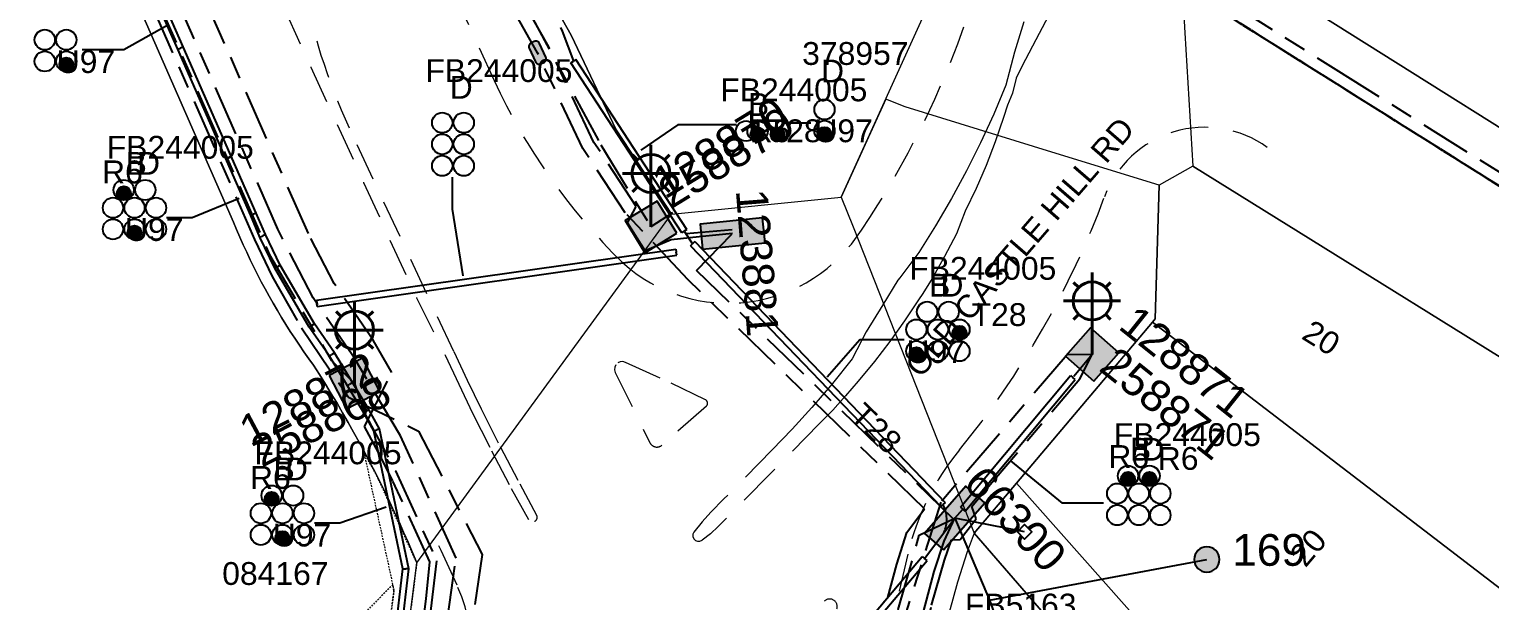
# Model space of a CAD drawing. Header units: metres. Extents: x 314728 to 315901, y 6265229 to 6266735.
# Drawn here: x 315463.4 to 315578.6, y 6265994.5 to 6266039.6 of the extents above; entities that cross this region are included whole.
import ezdxf
from ezdxf.enums import TextEntityAlignment as Align

# ---------------------------------------------------------------- set-up
doc = ezdxf.new("R2010")
doc.units = ezdxf.units.M
for name, pattern in [('Cable Exist OH', [1, 1, 0]), ('Cable Exist UG', [8.2, 4, -1.2, 1.8, -1.2]), ('Dash', [5, 3, -2]), ('HIDDEN', [0.375, 0.25, -0.125]), ('HIDDEN2', [0.1875, 0.125, -0.0625])]:
    doc.linetypes.add(name, pattern=pattern)
doc.layers.get('0').update_dxf_attribs({"color": 6})
for name, color, linetype, lineweight in [('Cadastre Developer_SP_EXT', 250, 'Continuous', 5), ('Cadastre Land Parcels_SP_EXT', 250, 'Continuous', 5), ('Cadastre Other Property_SP_EXT', 250, 'HIDDEN', 5), ('Cadastre Roads_SP_EXT', 250, 'Continuous', 5)]:
    doc.layers.add(name, color=color, linetype=linetype, lineweight=lineweight)
for name, color, linetype in [('Duct_SP_EXT', 7, 'Continuous'), ('Equip_HV_EXT', 7, 'Continuous'), ('Equip_SP_SL_EXT', 7, 'Continuous'), ('Mains_HV_EXT', 7, 'Continuous'), ('Mains_LV_EXT', 7, 'Continuous'), ('Mains_SL_EXT', 7, 'Continuous'), ('Services_SP_EXT', 7, 'Continuous'), ('SupportsOH_SP_TR_HV_LV_SL_EXT', 7, 'Continuous'), ('SupportsUG_SP_LV_EXT', 7, 'Continuous'), ('SupportsUG_SP_LV_SL_EXT', 7, 'Continuous'), ('Trench_SP_EXT', 7, 'Continuous')]:
    doc.layers.add(name, color=color, linetype=linetype)
doc.styles.add('COLUMN_LABEL', font='arial.ttf')
doc.styles.add('iecARIAL', font='arial.ttf', dxfattribs={"height": 2})
doc.styles.add('POLE_LABEL', font='arial.ttf')
doc.styles.get("Standard").update_dxf_attribs({"font": 'arial.ttf'})

# ---------------------------------------------------------------- blocks, each defined once
blk = doc.blocks.new('COLUMN_EXT')
blk.add_hatch(color=256).paths.add_polyline_path([(-1.49, 1.48), (-1.49, -1.49), (1.48, -1.49), (1.48, 1.48)])
blk.add_lwpolyline([(-1.49, -1.49), (1.48, -1.49), (1.48, 1.48), (-1.49, 1.48)], close=True)
for tag, height, style, flags, p in [('ASSET_NUM', 2.5, 'COLUMN_LABEL', 8, (2, 2)), ('STRUCTURE_PLANT_NUMBER', 0.2, 'POLE_LABEL', 9, (1.81, 0.03)), ('STREET_CODE', 0.2, 'COLUMN_LABEL', 9, (1.81, -0.2))]:
    blk.add_attdef(tag, text='', height=height, dxfattribs=dict(style=style, flags=flags)).set_placement(p, align=Align.MIDDLE_LEFT)
at = {"flags": 9}
for tag, p in [('COLUMN_TYPE', (1.81, -0.4)), ('OWNED_BY', (1.81, -0.6)), ('STATE', (1.81, -0.8)), ('USAGE', (1.81, -1)), ('LEGEND', (1.81, -1.2)), ('STREETNAME', (1.81, -1.6)), ('SUBURB', (1.81, -1.8)), ('LOCATION', (1.81, -1.4)), ('NOTES', (1.81, -2))]:
    blk.add_attdef(tag, text='', height=0.2, dxfattribs=at).set_placement(p, align=Align.MIDDLE_LEFT)
at = {"flags": 1}
blk.add_attdef('Z', (1.81, -2.35), '', height=0.2, dxfattribs=at)
blk = doc.blocks.new('PILLAR_EXT')
blk.add_hatch(color=256).paths.add_polyline_path([(-2.475, 0.99), (-2.475, -0.99), (2.475, -0.99), (2.475, 0.99)])
blk.add_lwpolyline([(-2.475, -0.99), (2.475, -0.99), (2.475, 0.99), (-2.475, 0.99)], close=True)
at = {"style": 'iecARIAL', "flags": 8}
blk.add_attdef('ASSET_NUM', (1.5, 3.5), '', height=2.5, dxfattribs=at)
for tag, p, flags in [('OWNED_BY', (0, -0.2), 9), ('STATE', (0, -0.4), 9), ('SUPPORT_TYPE', (0, -0.6), 9), ('USAGE', (0, -0.8), 9), ('LEGEND', (0, -1), 9), ('LOCATION', (0, -1.2), 9), ('STREETNAME', (0, -1.8), 9), ('SUBURB', (0, -2), 1), ('NOTES', (0, -1.4), 9), ('PARENT', (0, -1.6), 9)]:
    blk.add_attdef(tag, p, '', height=0.2, dxfattribs=dict(flags=flags))
blk = doc.blocks.new('DUCT_EXT')
blk.add_circle((0, 0.8), 0.8)
at = {"flags": 1}
blk.add_attdef('Z', (0, 0), '', height=0.2, dxfattribs=at)
at = {"flags": 9}
for tag, p in [('DUCT_CODE', (0, 0)), ('XSECT_TYPE', (0, -0.2)), ('STATE', (0, -0.6)), ('FB_REFERENCE', (0, -0.4)), ('NOTES', (0, -0.8))]:
    blk.add_attdef(tag, text='', height=0.2, dxfattribs=at).set_placement(p, align=Align.MIDDLE_LEFT)
blk = doc.blocks.new('SL_LANTERN_EXT')
at = {"lineweight": 40}
for p, q in [((0, 1.97), (0, 6.47)), ((-1.46, 5.68), (-1.06, 5.28)), ((1.46, 5.68), (1.06, 5.28)), ((-2.25, 4.22), (2.25, 4.22)), ((-1.46, 2.76), (-1.06, 3.16)), ((0, 0), (0, 2.72)), ((1.46, 2.76), (1.06, 3.16))]:
    blk.add_line(p, q, dxfattribs=at)
blk.add_circle((0, 4.22), 1.5, dxfattribs=at)
at = {"style": 'iecARIAL', "flags": 8}
blk.add_attdef('ASSET_NUM', (1.5, 1.5), '', height=2.5, dxfattribs=at)
for tag, p, height, flags in [('CONSTRUCTED_VOLTAGE', (0.98, -0.65), 0.2, 9), ('CONTROL_TYPE', (0.98, -0.85), 0.2, 9), ('LANTERN_PURPOSE', (0.98, -1.05), 0.2, 9), ('LANTERN_TYPE', (0.98, -1.25), 0.2, 9), ('LNUMBER', (2.18, -3.25), 2.5, 8), ('OPERATING_VOLTAGE', (0.98, -1.65), 0.2, 9), ('ORIENTATION', (0.98, -1.85), 0.2, 9), ('OWNED_BY', (0.98, -2.05), 0.2, 9), ('STATE', (0.98, -2.25), 0.2, 9), ('NO_PHASES', (0.98, -1.45), 0.2, 9), ('USAGE', (0.98, -2.45), 0.2, 9), ('CEXIST', (0.98, -2.65), 0.2, 9), ('CNEW', (0.98, -2.85), 0.2, 9), ('CNUMBER', (0.98, -3.05), 0.2, 9), ('CREMOVE', (0.98, -3.25), 0.2, 9), ('CREPLACE', (0.98, -3.45), 0.2, 9), ('LKINGHEIGHT', (0.98, -3.65), 0.2, 9), ('LBRACKET', (0.98, -3.85), 0.2, 9), ('LBRACKETVOCAB', (0.98, -4.05), 0.2, 9), ('LCATEGORY', (0.98, -4.25), 0.2, 9), ('LCHARGE1', (0.98, -4.45), 0.2, 9), ('LCHARGE1PERCENT', (0.98, -4.65), 0.2, 9), ('LCHARGE2', (0.98, -4.85), 0.2, 9), ('LCHARGE2PERCENT', (0.98, -5.05), 0.2, 9), ('LCHARGE3', (0.98, -5.25), 0.2, 9), ('LCHARGE3PERCENT', (0.98, -5.45), 0.2, 9), ('LEXIST', (0.98, -5.65), 0.2, 9), ('LLAMP', (0.98, -5.85), 0.2, 9), ('LLAMPVOCAB', (0.98, -6.05), 0.2, 9), ('LMAST', (0.98, -6.25), 0.2, 9), ('LMASTVOCAB', (0.98, -6.45), 0.2, 9), ('LNEW', (0.98, -6.65), 0.2, 9), ('LANTNUMBER', (0.98, -6.85), 0.2, 9), ('LOUTREACH', (0.98, -7.25), 0.2, 9), ('LOUTREACHVOCAB', (0.98, -7.45), 0.2, 9), ('LRATECODE', (0.98, -7.65), 0.2, 9), ('LREMOVE', (0.98, -7.85), 0.2, 9), ('LREPLACE', (0.98, -8.05), 0.2, 9), ('LTYPE', (0.98, -8.25), 0.2, 9), ('STREETNAME', (0.98, -9.25), 0.2, 9), ('LTYPEVOCAB', (0.98, -8.45), 0.2, 9), ('LEGEND', (0.98, -8.65), 0.2, 9), ('LOCATION', (0.98, -8.85), 0.2, 9), ('NOTES', (0.98, -9.05), 0.2, 9), ('SUBURB', (0.98, -9.45), 0.2, 1)]:
    blk.add_attdef(tag, p, '', height=height, dxfattribs=dict(flags=flags))
blk = doc.blocks.new('CCP_EXT')
at = {"flags": 9}
for tag, p in [('STATE', (0, -1.8)), ('LEGEND', (0, -1.4)), ('LIFE_SUPPORT', (0, -1.6)), ('NOTES', (0, -2))]:
    blk.add_attdef(tag, text='', height=0.2, dxfattribs=at).set_placement(p, align=Align.MIDDLE_LEFT)
blk.add_wipeout([(0, 0.57), (0.57, 0), (0, -0.57), (-0.57, 0)])
blk.add_lwpolyline([(-0.57, 0), (0, 0.57), (0.57, 0), (0, -0.57), (-0.57, 0)])
at = {"flags": 1}
blk.add_attdef('Z', (0, 0), '', height=0.2, dxfattribs=at)
at = {"flags": 9}
for tag, p in [('CCP_TYPE', (0, 0)), ('CONSTRUCTED_VOLTAGE', (0, -0.2)), ('OPERATING_VOLTAGE', (0, -0.6)), ('ORIENTATION', (0, -0.8)), ('OWNED_BY', (0, -1)), ('NO_PHASES', (0, -0.4)), ('USAGE', (0, -1.2))]:
    blk.add_attdef(tag, text='', height=0.2, dxfattribs=at).set_placement(p, align=Align.MIDDLE_LEFT)
blk = doc.blocks.new('POLE_EXT')
blk.add_hatch(color=256).paths.add_polyline_path([(-1, 0, 1), (1, 0, 1)])
blk.add_lwpolyline([(-1, 0, 1), (1, 0, 1)], format="xyb", close=True)
for tag, height, flags, p in [('pNumber', 2.5, 8, (-17.84, 2.07)), ('OWNED_BY', 0.2, 9, (1.35, -0.4)), ('SPECIAL_USE', 0.2, 9, (1.35, -0.8)), ('STATE', 0.2, 9, (1.35, -1)), ('PARENT', 0.2, 9, (1.35, -0.6)), ('USAGE', 0.2, 9, (1.35, -1.2)), ('cLV', 0.2, 9, (1.35, -1.4)), ('hDepth', 0.2, 9, (1.35, -1.6)), ('hDia', 0.2, 9, (1.35, -1.8)), ('cHV', 0.2, 9, (1.35, -2)), ('LBRACKET', 0.2, 9, (1.35, -2.2)), ('LExisting', 0.2, 9, (1.35, -2.4)), ('cLinedev', 0.2, 9, (1.35, -3.4)), ('LANTNUMBER', 0.2, 9, (1.35, -2.6)), ('LOther', 0.2, 9, (1.35, -2.8)), ('LRemove', 0.2, 9, (1.35, -3)), ('LEGEND', 0.2, 9, (1.35, -3.2)), ('pExisting', 0.2, 9, (1.35, -3.8)), ('pFooting', 0.2, 9, (1.35, -4.4)), ('pNew', 0.2, 9, (1.35, -4.6)), ('LOCATION', 0.2, 9, (1.35, -3.6)), ('PFNUMBER', 0.2, 9, (1.35, -4)), ('NEWPFNUMBER', 0.2, 9, (1.35, -4.2)), ('pRelocate', 0.2, 9, (1.35, -5)), ('pRemove', 0.2, 9, (1.35, -5.2)), ('pReplace', 0.2, 9, (1.35, -5.4)), ('pStay', 0.2, 9, (1.35, -5.6)), ('pType', 0.2, 9, (1.35, -5.8)), ('cspan', 0.2, 9, (1.35, -6)), ('STREETNAME', 0.2, 9, (1.35, -6.2)), ('SUBURB', 0.2, 9, (1.35, -6.4)), ('OPERATED_BY', 0.2, 9, (1.36, -7.01)), ('NOTES', 0.2, 9, (1.35, -6.6)), ('MAINTAINED_BY', 0.2, 9, (1.36, -6.81))]:
    blk.add_attdef(tag, text='', height=height, dxfattribs=dict(flags=flags)).set_placement(p, align=Align.MIDDLE_LEFT)
at = {"style": 'POLE_LABEL'}
for tag, height, flags, p in [('ASSET_NUM', 2.5, 8, (2, 2)), ('STRUCTURE_PLANT_NUMBER', 0.2, 9, (1.35, 0.03)), ('STREET_CODE', 0.2, 9, (1.35, -0.2))]:
    blk.add_attdef(tag, text='', height=height, dxfattribs=dict(at, flags=flags)).set_placement(p, align=Align.MIDDLE_LEFT)
at = {"flags": 1}
blk.add_attdef('Z', (1.35, -7.33), '', height=0.2, dxfattribs=at)
blk = doc.blocks.new('HV_STJ_EXT')
h = blk.add_hatch(color=256)
edge = h.paths.add_edge_path()
edge.add_ellipse((-0.59, 0.13), major_axis=(0.226, 0.226), ratio=1, start_angle=45, end_angle=135)
edge.add_line((-0.91, 0.13), (-0.91, -0.13))
edge.add_ellipse((-0.59, -0.13), major_axis=(0.226, 0.226), ratio=1, start_angle=135, end_angle=225)
edge.add_line((-0.59, -0.45), (0.59, -0.45))
edge.add_ellipse((0.59, -0.13), major_axis=(-0.226, 0.226), ratio=1, start_angle=135, end_angle=225)
edge.add_line((0.91, -0.13), (0.91, 0.13))
edge.add_ellipse((0.59, 0.13), major_axis=(-0.226, 0.226), ratio=1, start_angle=225, end_angle=315)
edge.add_line((0.59, 0.45), (-0.59, 0.45))
blk.add_lwpolyline([(-0.91, 0.13), (-0.91, -0.13, 0.414214), (-0.59, -0.45), (0.59, -0.45, 0.414214), (0.91, -0.13), (0.91, 0.13, 0.414214), (0.59, 0.45), (-0.59, 0.45, 0.414214)], format="xyb", close=True)
for tag, flags, p in [('ORIENTATION', 9, (1.5, 0)), ('Z', 1, (1.5, -0.8)), ('USAGE', 9, (1.5, -0.2)), ('LEGEND', 9, (1.5, -0.4)), ('NOTES', 9, (1.5, -0.6))]:
    blk.add_attdef(tag, text='', height=0.2, dxfattribs=dict(flags=flags)).set_placement(p, align=Align.MIDDLE_LEFT)
blk = doc.blocks.new('CABLE_LARGE_EXT')
h = blk.add_hatch(color=256)
edge = h.paths.add_edge_path()
edge.add_arc((0, 0.55), 0.55, 0, 360)
blk.add_circle((0, 0.55), 0.55)
at = {"flags": 1}
blk.add_attdef('Z', (0, 0), '', height=0.2, dxfattribs=at)
at = {"flags": 9}
for tag, p in [('COND_CODE', (0, 0)), ('STATE', (0, -0.4)), ('XSECT_SIZE', (0, -0.6)), ('FB_REFERENCE', (0, -0.2)), ('NOTES', (0, -0.8))]:
    blk.add_attdef(tag, text='', height=0.2, dxfattribs=at).set_placement(p, align=Align.MIDDLE_LEFT)

msp = doc.modelspace()

# ---------------------------------------------------------------- linework, layer by layer
at = {"layer": 'Cadastre Developer_SP_EXT', "linetype": 'Dash'}
for points in [[(315463.95, 6266084.04), (315464.76, 6266082.27), (315468.93, 6266073.14), (315473.11, 6266064.03), (315477.27, 6266054.91), (315481.43, 6266045.78), (315485.59, 6266036.66), (315489.76, 6266027.56), (315493.92, 6266018.46), (315496.19, 6266013.92)], [(315496.77, 6266042.73), (315500.06, 6266035.59)], [(315496.87, 6266014.23), (315488.61, 6266031.87)], [(315496.87, 6266014.23), (315497.94, 6266011.96), (315499.03, 6266009.7), (315500.53, 6266006.72), (315502.07, 6266003.77), (315503.41, 6266001.31)], [(315496.19, 6266013.92), (315496.19, 6266013.92), (315497.26, 6266011.63), (315498.36, 6266009.36), (315499.86, 6266006.38), (315501.41, 6266003.42), (315502.76, 6266000.95)], [(315509.66, 6266013.16), (315509.57, 6266012.97)], [(315510, 6266013.4), (315509.81, 6266013.31)], [(315510.21, 6266013.42), (315510, 6266013.4)], [(315510.41, 6266013.36), (315510.21, 6266013.42)], [(315513.15, 6266012.12), (315510.41, 6266013.36)], [(315509.57, 6266012.97), (315509.55, 6266012.76)], [(315509.55, 6266012.76), (315509.61, 6266012.56)], [(315509.61, 6266012.56), (315512.35, 6266007.02)], [(315516.72, 6266010.41), (315513.15, 6266012.12)], [(315516.8, 6266009.91), (315513.28, 6266006.82)], [(315503.27, 6266000.83), (315503.23, 6266000.81)], [(315495.67, 6265998.92), (315495.85, 6265998.53), (315497.2, 6265995.61)], [(315532.69, 6265998.23), (315531.05, 6265991.12)]]:
    msp.add_lwpolyline(points, dxfattribs=at)
for points in [[(315529.04, 6266023.8, 0.13534), (315541.02, 6266059.28)], [(315484.9, 6266043.58, 0.061628), (315488.61, 6266031.87)], [(315500.06, 6266035.59, 0.091416), (315510.18, 6266021.23)], [(315561.06, 6266030.32, 0.493521), (315548.22, 6266026.43)], [(315536.77, 6266006.45, 0.08268), (315548.22, 6266026.43)], [(315510.18, 6266021.23, 0.464565), (315529.04, 6266023.8)], [(315516.8, 6266009.91, 0.549752), (315516.72, 6266010.41)], [(315512.35, 6266007.02, 0.489781), (315513.28, 6266006.82)], [(315536.77, 6266006.45, 0.113532), (315532.69, 6265998.23)], [(315503.41, 6266001.31, -0.414247), (315503.27, 6266000.83)], [(315495.02, 6265983.76, 0.317185), (315497.2, 6265995.61)], [(315527.1, 6265993.91, 0.788198), (315526.1, 6265994.51)]]:
    msp.add_lwpolyline(points, format="xyb", dxfattribs=at)
at = {"layer": 'Cadastre Land Parcels_SP_EXT', "linetype": 'Continuous'}
for points in [[(315535.74, 6266076.83), (315498.16, 6266101.18), (315472.6, 6266117.79), (315469.38, 6266112.87), (315489.12, 6266069.61), (315493.55, 6266061.43), (315506.14, 6266039.17), (315509.68, 6266031.7), (315514.06, 6266025.05), (315527.45, 6266026.4), (315534.52, 6266041.99), (315535.87, 6266051.48), (315535.83, 6266061.88), (315535.79, 6266069.56), (315535.74, 6266076.83)], [(315599.5, 6266019.27), (315599.71, 6266039.26), (315553.87, 6266068.12), (315554.07, 6266047.79), (315599.5, 6266019.27)], [(315589.71, 6266007.39), (315555.18, 6266028.85), (315552.53, 6266027.34), (315552.22, 6266016.79), (315552, 6266016.53), (315580.36, 6265994.8), (315589.71, 6266007.39)], [(315581.6, 6265993.33), (315580.36, 6265994.8), (315552, 6266016.53), (315541.28, 6266003.84), (315565.11, 6265976.97), (315581.6, 6265993.33)], [(315581.6, 6265993.33), (315565.11, 6265976.97), (315541.28, 6266003.84), (315537.94, 6265999.88), (315567.65, 6265965.58), (315556.6, 6265952.8), (315558.36, 6265949.59), (315559.35, 6265947.97), (315560.45, 6265946.37), (315561.9, 6265944.27), (315563, 6265942.7), (315564.18, 6265941.18), (315582.69, 6265955.84), (315583.98, 6265954.71), (315601.62, 6265977.65), (315581.6, 6265993.33)]]:
    msp.add_lwpolyline(points, close=True, dxfattribs=at)
for points in [[(315492.85, 6265988.87), (315493.95, 6265997.55), (315493.61, 6265998.36), (315493.26, 6265999.17), (315492.91, 6265999.97), (315492.55, 6266000.78), (315492.18, 6266001.57), (315491.8, 6266002.37), (315491.42, 6266003.16), (315491.03, 6266003.95), (315490.63, 6266004.74), (315490.23, 6266005.52), (315489.82, 6266006.3), (315489.4, 6266007.07), (315488.97, 6266007.84), (315488.54, 6266008.61), (315488.1, 6266009.37), (315487.66, 6266010.13), (315487.21, 6266010.89), (315486.75, 6266011.64), (315486.28, 6266012.39), (315485.81, 6266013.13), (315485.43, 6266013.65), (315485.05, 6266014.18), (315484.69, 6266014.72), (315484.33, 6266015.26), (315483.97, 6266015.8), (315483.62, 6266016.35), (315483.28, 6266016.9), (315482.95, 6266017.46), (315482.62, 6266018.02), (315482.3, 6266018.58), (315481.99, 6266019.15), (315481.68, 6266019.72), (315481.38, 6266020.3), (315481.09, 6266020.88), (315480.81, 6266021.46), (315480.53, 6266022.05), (315480.26, 6266022.64), (315479.99, 6266023.23), (315479.74, 6266023.83), (315479.49, 6266024.43), (315463.97, 6266059.82)], [(315567.65, 6265965.58), (315537.94, 6265999.88), (315537.38, 6265998.4), (315536.61, 6265996.03), (315535.97, 6265993.63)]]:
    msp.add_lwpolyline(points, dxfattribs=at)
at = {"layer": 'Cadastre Other Property_SP_EXT', "linetype": 'HIDDEN2'}
for points in [[(315489.77, 6266006.3), (315492.15, 6265995.36), (315491.54, 6265990.52), (315489.35, 6265985.72), (315492.87, 6265988.82), (315493.97, 6265997.49), (315490.93, 6266004.13), (315489.77, 6266006.3)], [(315486.63, 6265983.25), (315489.35, 6265985.72), (315491.54, 6265990.52), (315492.15, 6265995.36), (315492.06, 6265995.81), (315483.06, 6265986.83), (315486.63, 6265983.25)]]:
    msp.add_lwpolyline(points, close=True, dxfattribs=at)
at = {"layer": 'Cadastre Roads_SP_EXT', "linetype": 'Continuous'}
for points in [[(315463.97, 6266059.82), (315479.49, 6266024.43), (315479.74, 6266023.83), (315479.99, 6266023.23), (315480.26, 6266022.64), (315480.53, 6266022.05), (315480.81, 6266021.46), (315481.09, 6266020.88), (315481.38, 6266020.3), (315481.68, 6266019.72), (315481.99, 6266019.15), (315482.3, 6266018.58), (315482.62, 6266018.02), (315482.95, 6266017.46), (315483.28, 6266016.9), (315483.62, 6266016.35), (315483.97, 6266015.8), (315484.33, 6266015.26), (315484.69, 6266014.72), (315485.05, 6266014.18), (315485.43, 6266013.65), (315485.81, 6266013.13), (315486.28, 6266012.39), (315486.75, 6266011.64), (315487.21, 6266010.89), (315487.66, 6266010.13), (315488.1, 6266009.37), (315488.54, 6266008.61), (315488.97, 6266007.84), (315489.4, 6266007.07), (315489.82, 6266006.3), (315490.23, 6266005.52), (315490.63, 6266004.74), (315491.03, 6266003.95), (315491.42, 6266003.16), (315491.8, 6266002.37), (315492.18, 6266001.57), (315492.55, 6266000.78), (315492.91, 6265999.97), (315493.26, 6265999.17), (315493.61, 6265998.36), (315493.95, 6265997.55), (315514.06, 6266025.05), (315509.68, 6266031.7), (315506.14, 6266039.17), (315493.55, 6266061.43)], [(315599.5, 6266019.27), (315554.07, 6266047.79), (315554.56, 6266039.35), (315555.18, 6266028.85), (315589.71, 6266007.39)]]:
    msp.add_lwpolyline(points, dxfattribs=at)
at = {"layer": 'Duct_SP_EXT'}
for p, q in [((315475.53, 6266038.25), (315473.89, 6266042)), ((315475.1, 6266038.06), (315473.45, 6266041.81)), ((315475.1, 6266038.06), (315475.32, 6266038.15)), ((315475.1, 6266038.06), (315475.32, 6266038.15)), ((315480.85, 6266024.95), (315475.1, 6266038.06)), ((315475.53, 6266038.25), (315475.32, 6266038.15)), ((315475.53, 6266038.25), (315475.32, 6266038.15)), ((315481.29, 6266025.14), (315475.53, 6266038.25)), ((315506.11, 6266037), (315506.31, 6266037.13)), ((315514.86, 6266023.59), (315506.11, 6266037)), ((315506.51, 6266037.26), (315506.31, 6266037.13)), ((315515.26, 6266023.85), (315506.51, 6266037.26)), ((315480.85, 6266024.95), (315481.07, 6266025.05)), ((315481.58, 6266023.24), (315480.85, 6266024.95)), ((315481.29, 6266025.14), (315481.07, 6266025.05)), ((315482.02, 6266023.44), (315481.29, 6266025.14)), ((315514.86, 6266023.59), (315515.06, 6266023.72)), ((315515.26, 6266023.85), (315515.06, 6266023.72)), ((315481.58, 6266023.24), (315481.8, 6266023.34)), ((315482.76, 6266020.8), (315481.58, 6266023.24)), ((315482.02, 6266023.44), (315481.8, 6266023.34)), ((315483.18, 6266021.03), (315482.02, 6266023.44)), ((315515.54, 6266022.55), (315515.71, 6266022.72)), ((315515.54, 6266022.55), (315535.29, 6266001.98)), ((315515.88, 6266022.89), (315515.71, 6266022.72)), ((315515.88, 6266022.89), (315535.63, 6266002.31)), ((315486.03, 6266018.26), (315514.39, 6266022.29)), ((315486.1, 6266017.78), (315514.46, 6266021.81)), ((315514.39, 6266022.29), (315514.42, 6266022.05)), ((315514.46, 6266021.81), (315514.42, 6266022.05)), ((315482.76, 6266020.8), (315482.97, 6266020.91)), ((315485.47, 6266016.14), (315482.76, 6266020.8)), ((315483.18, 6266021.03), (315482.97, 6266020.91)), ((315485.88, 6266016.4), (315483.18, 6266021.03)), ((315486.03, 6266018.26), (315486.06, 6266018.02)), ((315486.1, 6266017.78), (315486.06, 6266018.02)), ((315485.47, 6266016.14), (315485.68, 6266016.27)), ((315487.06, 6266013.85), (315485.47, 6266016.14)), ((315485.88, 6266016.4), (315485.68, 6266016.27)), ((315487.46, 6266014.11), (315485.88, 6266016.4)), ((315487.06, 6266013.85), (315487.26, 6266013.98)), ((315488.48, 6266011.51), (315487.06, 6266013.85)), ((315487.46, 6266014.11), (315487.26, 6266013.98)), ((315488.89, 6266011.76), (315487.46, 6266014.11)), ((315536.85, 6266001.93), (315545.53, 6266012.32)), ((315537.22, 6266001.62), (315545.89, 6266012.02)), ((315545.53, 6266012.32), (315545.71, 6266012.17)), ((315545.89, 6266012.02), (315545.71, 6266012.17)), ((315488.48, 6266011.51), (315488.68, 6266011.64)), ((315488.48, 6266011.51), (315488.68, 6266011.64)), ((315489.77, 6266009.39), (315488.48, 6266011.51)), ((315488.89, 6266011.76), (315488.68, 6266011.64)), ((315488.89, 6266011.76), (315488.68, 6266011.64)), ((315490.18, 6266009.63), (315488.89, 6266011.76)), ((315490.18, 6266009.63), (315489.97, 6266009.51)), ((315491.02, 6266008.12), (315490.18, 6266009.63)), ((315489.77, 6266009.39), (315489.97, 6266009.51)), ((315490.56, 6266007.95), (315489.77, 6266009.39)), ((315490.56, 6266007.95), (315490.79, 6266008.04)), ((315492.84, 6265997.06), (315490.56, 6266007.95)), ((315491.02, 6266008.12), (315490.79, 6266008.04)), ((315493.33, 6265997.08), (315491.02, 6266008.12)), ((315535.29, 6266001.98), (315535.46, 6266002.15)), ((315535.63, 6266002.31), (315535.46, 6266002.15)), ((315536.85, 6266001.93), (315537.04, 6266001.78)), ((315537.22, 6266001.62), (315537.04, 6266001.78)), ((315491.49, 6265985.53), (315492.84, 6265997.06)), ((315491.95, 6265985.29), (315493.33, 6265997.08)), ((315492.84, 6265997.06), (315493.09, 6265997.07)), ((315493.33, 6265997.08), (315493.09, 6265997.07)), ((315527.77, 6265990.85), (315533.84, 6265998.03)), ((315528.14, 6265990.54), (315534.21, 6265997.72)), ((315533.84, 6265998.03), (315534.02, 6265997.88)), ((315534.21, 6265997.72), (315534.02, 6265997.88))]:
    msp.add_line(p, q, dxfattribs=at)
for points in [[(315467.55, 6266038.05), (315468.83, 6266038.05), (315470.84, 6266038.05), (315474.3, 6266039.99)], [(315519.17, 6266032.1), (315514.54, 6266032.1), (315511.63, 6266030.1)], [(315525.05, 6266032.24), (315522.74, 6266032.23)], [(315496.74, 6266027.96), (315496.74, 6266025.44), (315497.58, 6266020.19)], [(315474.21, 6266024.8), (315476.22, 6266024.8), (315479.93, 6266026.32)], [(315532.41, 6266015.15), (315528.91, 6266015.15), (315526.32, 6266012.18)], [(315532.41, 6266015.15), (315528.91, 6266015.15), (315526.32, 6266012.18)], [(315548.13, 6266002.24), (315544.91, 6266002.24), (315540.82, 6266005.6)], [(315485.87, 6266000.69), (315487.88, 6266000.69), (315491.54, 6266001.97)]]:
    msp.add_lwpolyline(points, dxfattribs=at)
at = {"layer": 'Mains_HV_EXT', "linetype": 'Cable Exist OH'}
msp.add_lwpolyline([(315658.37, 6265986.6), (315627.03, 6266005.43), (315591.43, 6266019.7), (315550.75, 6266045.24), (315549.78, 6266075.83)], dxfattribs=at)
at = {"layer": 'Mains_HV_EXT', "linetype": 'Cable Exist UG'}
for points in [[(315444.62, 6265934.02), (315448.93, 6265938.19), (315451.56, 6265941.04), (315454.01, 6265944.13), (315455.98, 6265947.06), (315457.92, 6265949.87), (315461.95, 6265954.45), (315465.55, 6265957.95), (315471.04, 6265963.28), (315474.98, 6265967.06), (315482.07, 6265974.18), (315488.34, 6265980.22), (315493.49, 6265985.35), (315493.82, 6265988.32), (315494.69, 6265994.7), (315494.99, 6265997.63), (315492.05, 6266004.02), (315490.93, 6266006.25), (315489.82, 6266008.31), (315491.98, 6266012.56), (315490.51, 6266015.11), (315487.43, 6266019.58), (315485.4, 6266023.52), (315468.31, 6266062.29)], [(315496.41, 6265993.32), (315497.05, 6265997.92), (315492.67, 6266007.56), (315489.08, 6266013.6), (315485.77, 6266018.45), (315482.98, 6266023.88), (315467.08, 6266060.12)], [(315503.48, 6266037.79), (315490.93, 6266059.98)], [(315551.1, 6266046.11), (315566.47, 6266036.47), (315566.47, 6266036.47), (315597.93, 6266016.71)]]:
    msp.add_lwpolyline(points, dxfattribs=at)
at = {"layer": 'Mains_LV_EXT', "linetype": 'Cable Exist UG'}
for points in [[(315518.85, 6266023.52), (315516.23, 6266023.26), (315516.23, 6266023.26), (315514.03, 6266023.04), (315511.97, 6266022.15), (315510.57, 6266024.38), (315511.27, 6266025.65), (315507.93, 6266030.72), (315504.37, 6266038.25), (315491.4, 6266061.18), (315489.98, 6266061.6), (315488.98, 6266063.55), (315489.49, 6266064.73), (315487.33, 6266068.72), (315473.99, 6266097.94)], [(315536.28, 6266001.02), (315516.02, 6266020.61), (315518.85, 6266023.52)], [(315516.15, 6265971.23), (315530.14, 6265984.37), (315530.53, 6265987.95), (315531.93, 6265993.86), (315533.6, 6265999.72), (315536.4, 6266001.08)], [(315533.93, 6265993.68), (315534.78, 6265996.85), (315535.56, 6265999.24), (315536.4, 6266001.08)]]:
    msp.add_lwpolyline(points, dxfattribs=at)
at = {"layer": 'Mains_LV_EXT', "linetype": 'Cable Exist OH'}
msp.add_lwpolyline([(315550.75, 6266045.24), (315591.43, 6266019.7)], dxfattribs=at)
at = {"layer": 'Mains_SL_EXT', "linetype": 'Cable Exist UG'}
for points in [[(315490.8, 6266063.23), (315508.48, 6266030.52), (315512.43, 6266024.05)], [(315466.04, 6266060.03), (315466.74, 6266057.28), (315482.34, 6266021.84), (315487.22, 6266013.5), (315489.04, 6266011.69)], [(315489.04, 6266011.69), (315489.8, 6266009.41), (315492.27, 6266004.8), (315495.51, 6265997.71), (315494.37, 6265988.22), (315487.68, 6265981.51), (315467.42, 6265961.92), (315461.92, 6265956.45), (315459.93, 6265954.45), (315458.05, 6265952.22), (315454.79, 6265947.97), (315453.04, 6265945.09), (315451.27, 6265942.91), (315448.71, 6265940.21), (315443.75, 6265935.27), (315419.18, 6265912.29), (315426.7, 6265903.65), (315435.14, 6265911.51), (315434.81, 6265913.9), (315445.28, 6265923.58), (315459.63, 6265918.46)]]:
    msp.add_lwpolyline(points, dxfattribs=at)
at = {"layer": 'Mains_SL_EXT', "linetype": 'Cable Exist OH'}
msp.add_lwpolyline([(315550.75, 6266045.24), (315591.43, 6266019.7), (315627.09, 6266005.39)], dxfattribs=at)
at = {"layer": 'Services_SP_EXT'}
for points in [[(315536.4, 6266001.08), (315539.13, 6265994.59)], [(315539.13, 6265994.59), (315556.29, 6265997.81)], [(315539.13, 6265994.59), (315542.29, 6265985.84)]]:
    msp.add_lwpolyline(points, dxfattribs=at)
at = {"layer": 'Trench_SP_EXT', "linetype": 'Cable Exist UG'}
for points in [[(315501.94, 6266046.08), (315503.09, 6266044.5), (315505.43, 6266039.48), (315506.31, 6266037.13)], [(315514.13, 6266025.15), (315512.43, 6266024.05)], [(315515.06, 6266023.72), (315515.71, 6266022.72)], [(315518.83, 6266023.82), (315515.21, 6266023.49)], [(315545.79, 6266012.27), (315547.24, 6266014)], [(315536.4, 6266001.08), (315537.04, 6266001.78)], [(315534.02, 6265997.88), (315536.4, 6266001.08), (315536.44, 6266001.12)]]:
    msp.add_lwpolyline(points, dxfattribs=at)
msp.add_lwpolyline([(315535.46, 6266002.15, -0.239472), (315535.55, 6265999.93)], format="xyb", dxfattribs=at)

# ---------------------------------------------------------------- block references
at = {"layer": 'Duct_SP_EXT'}
for name, p in [('DUCT_EXT', (315464.6, 6266038.01)), ('DUCT_EXT', (315466.3, 6266038.01)), ('DUCT_EXT', (315464.6, 6266036.31)), ('DUCT_EXT', (315466.3, 6266036.31)), ('CABLE_LARGE_EXT', (315466.3, 6266036.31)), ('DUCT_EXT', (315526.12, 6266032.51)), ('DUCT_EXT', (315519.93, 6266030.81)), ('DUCT_EXT', (315520.84, 6266030.81)), ('CABLE_LARGE_EXT', (315520.84, 6266030.81)), ('CABLE_LARGE_EXT', (315522.42, 6266030.78)), ('DUCT_EXT', (315526.12, 6266030.83)), ('CABLE_LARGE_EXT', (315526.12, 6266030.83)), ('DUCT_EXT', (315470.83, 6266026.16)), ('CABLE_LARGE_EXT', (315470.84, 6266026.15)), ('DUCT_EXT', (315472.53, 6266026.16)), ('DUCT_EXT', (315469.98, 6266024.76)), ('DUCT_EXT', (315471.68, 6266024.76)), ('DUCT_EXT', (315473.38, 6266024.76)), ('DUCT_EXT', (315469.98, 6266023.06)), ('DUCT_EXT', (315471.68, 6266023.06)), ('DUCT_EXT', (315473.38, 6266023.06)), ('CABLE_LARGE_EXT', (315471.68, 6266023.06)), ('DUCT_EXT', (315534.22, 6266016.55)), ('DUCT_EXT', (315535.92, 6266016.55)), ('DUCT_EXT', (315533.37, 6266015.15)), ('DUCT_EXT', (315535.07, 6266015.15)), ('DUCT_EXT', (315536.77, 6266015.15)), ('CABLE_LARGE_EXT', (315536.77, 6266015.15)), ('DUCT_EXT', (315533.37, 6266013.45)), ('CABLE_LARGE_EXT', (315533.37, 6266013.45)), ('DUCT_EXT', (315535.07, 6266013.45)), ('DUCT_EXT', (315536.77, 6266013.45)), ('DUCT_EXT', (315550.07, 6266003.61)), ('DUCT_EXT', (315551.77, 6266003.61)), ('CABLE_LARGE_EXT', (315550.07, 6266003.61)), ('CABLE_LARGE_EXT', (315551.77, 6266003.61)), ('DUCT_EXT', (315482.5, 6266002.05)), ('CABLE_LARGE_EXT', (315482.5, 6266002.04)), ('DUCT_EXT', (315484.2, 6266002.05)), ('DUCT_EXT', (315549.22, 6266002.21)), ('DUCT_EXT', (315550.92, 6266002.21)), ('DUCT_EXT', (315552.62, 6266002.21)), ('DUCT_EXT', (315481.65, 6266000.65)), ('DUCT_EXT', (315483.35, 6266000.65)), ('DUCT_EXT', (315485.05, 6266000.65)), ('DUCT_EXT', (315549.22, 6266000.51)), ('DUCT_EXT', (315550.92, 6266000.51)), ('DUCT_EXT', (315552.62, 6266000.51)), ('DUCT_EXT', (315481.65, 6265998.95)), ('DUCT_EXT', (315483.35, 6265998.95)), ('DUCT_EXT', (315485.05, 6265998.95)), ('CABLE_LARGE_EXT', (315483.35, 6265998.95))]:
    msp.add_blockref(name, p, dxfattribs=at)
at = {"layer": 'Duct_SP_EXT', "rotation": 269.9999999999998}
for p in [(315495.16, 6266032.27), (315496.86, 6266032.27), (315495.16, 6266030.57), (315496.86, 6266030.57), (315495.16, 6266028.87), (315496.86, 6266028.87)]:
    msp.add_blockref('DUCT_EXT', p, dxfattribs=at)
at = {"layer": 'Equip_HV_EXT', "rotation": 114.5238015408528}
msp.add_blockref('HV_STJ_EXT', (315503.48, 6266037.79), dxfattribs=at)
at = {"layer": 'Equip_SP_SL_EXT'}
ref = msp.add_blockref('SL_LANTERN_EXT', (315512.43, 6266024.05), dxfattribs=at)
ref.add_attrib('ASSET_NUM', '128870', dxfattribs={"layer": '0', "height": 2.5, "rotation": 31.5155, "style": 'iecARIAL'}).set_placement((315513.93, 6266025.55), align=Align.BOTTOM_LEFT)
ref = msp.add_blockref('SL_LANTERN_EXT', (315547.24, 6266013.99), dxfattribs=at)
ref.add_attrib('ASSET_NUM', '128871', dxfattribs={"layer": '0', "height": 2.5, "rotation": 321.4129, "style": 'iecARIAL'}).set_placement((315548.74, 6266015.49), align=Align.BOTTOM_LEFT)
ref = msp.add_blockref('SL_LANTERN_EXT', (315489.04, 6266011.69), dxfattribs=at)
ref.add_attrib('ASSET_NUM', '128872', dxfattribs={"layer": '0', "height": 2.5, "rotation": 28.0113, "style": 'iecARIAL'}).set_placement((315490.54, 6266013.19), align=Align.MIDDLE_RIGHT)
at = {"layer": 'SupportsOH_SP_TR_HV_LV_SL_EXT'}
ref = msp.add_blockref('POLE_EXT', (315556.29, 6265997.81), dxfattribs=at)
ref.add_attrib('ASSET_NUM', '169', dxfattribs={"layer": '0', "height": 2.5, "rotation": 0.0054, "style": 'POLE_LABEL'}).set_placement((315558.29, 6265998.56), align=Align.MIDDLE_LEFT)
at = {"layer": 'SupportsUG_SP_LV_EXT'}
ref = msp.add_blockref('PILLAR_EXT', (315518.87, 6266023.53), dxfattribs=dict(at, rotation=5.751294535613967))
ref.add_attrib('ASSET_NUM', '123881', dxfattribs={"layer": '0', "height": 2.5, "rotation": 274.5073, "style": 'iecARIAL'}).set_placement((315520.37, 6266027.03), align=Align.MIDDLE_LEFT)
ref = msp.add_blockref('PILLAR_EXT', (315536.4, 6266001.08), dxfattribs=dict(at, rotation=48.79163080389176))
ref.add_attrib('ASSET_NUM', '66300', dxfattribs={"layer": '0', "height": 2.5, "rotation": 312.7534, "style": 'iecARIAL'}).set_placement((315537.9, 6266004.58), align=Align.MIDDLE_LEFT)
at = {"layer": 'SupportsUG_SP_LV_SL_EXT'}
ref = msp.add_blockref('COLUMN_EXT', (315512.43, 6266024.05), dxfattribs=dict(at, rotation=121.4070049923251))
ref.add_attrib('ASSET_NUM', '258870', dxfattribs={"layer": '0', "height": 2.5, "rotation": 31.5155, "style": 'COLUMN_LABEL'}).set_placement((315514.43, 6266024.8), align=Align.BOTTOM_LEFT)
ref = msp.add_blockref('COLUMN_EXT', (315547.24, 6266013.99), dxfattribs=dict(at, rotation=48.71860131997384))
ref.add_attrib('ASSET_NUM', '258871', dxfattribs={"layer": '0', "height": 2.5, "rotation": 321.4129, "style": 'COLUMN_LABEL'}).set_placement((315549.24, 6266014.74), align=Align.TOP_LEFT)
ref = msp.add_blockref('COLUMN_EXT', (315489.04, 6266011.69), dxfattribs=dict(at, rotation=297.590189936827))
ref.add_attrib('ASSET_NUM', '258868', dxfattribs={"layer": '0', "height": 2.5, "rotation": 26.3571, "style": 'COLUMN_LABEL'}).set_placement((315491.04, 6266012.44), align=Align.TOP_RIGHT)

# ---------------------------------------------------------------- texts
at = {"layer": 'Cadastre Land Parcels_SP_EXT'}
for rotation, p in [(328.1451, (315563.67, 6266015.28)), (49.8094, (315564.07, 6265997.1))]:
    msp.add_text('20', height=1.8, rotation=rotation, dxfattribs=at).set_placement(p)
at = {"layer": 'Cadastre Other Property_SP_EXT'}
msp.add_text('084167', height=1.8, dxfattribs=at).set_placement((315478.6, 6265995.8))
at = {"layer": 'Cadastre Roads_SP_EXT'}
msp.add_text('OLD CASTLE HILL RD', height=1.8, rotation=49.1122, dxfattribs=at).set_placement((315533.7, 6266012.05))
at = {"layer": 'Duct_SP_EXT'}
for s, p in [('378957', (315524.36, 6266036.83)), ('U97', (315465.54, 6266036.19)), ('FB244005', (315494.63, 6266035.48)), ('D', (315525.85, 6266035.45)), ('D', (315496.55, 6266034.16)), ('FB244005', (315517.9, 6266033.96)), ('B', (315520.08, 6266032.81)), ('R6', (315520.21, 6266030.73)), ('T28', (315521.56, 6266030.73)), ('U97', (315525.32, 6266030.73)), ('FB244005', (315469.49, 6266029.43)), ('R6', (315469.12, 6266027.49)), ('B', (315470.98, 6266028.16)), ('D', (315471.88, 6266028.16)), ('U97', (315470.93, 6266022.94)), ('FB244005', (315532.81, 6266019.88)), ('B', (315534.37, 6266018.55)), ('D', (315535.27, 6266018.55)), ('T28', (315537.73, 6266016.23)), ('U97', (315532.6, 6266013.31)), ('FB244005', (315548.95, 6266006.76)), ('B', (315550.22, 6266005.61)), ('D', (315551.12, 6266005.61)), ('FB244005', (315481.15, 6266005.32)), ('R6', (315548.52, 6266005.03)), ('R6', (315552.42, 6266004.88)), ('R6', (315480.79, 6266003.38)), ('B', (315482.65, 6266004.05)), ('D', (315483.55, 6266004.05)), ('U97', (315482.59, 6265998.83)), ('FB5163', (315537.2, 6265993.31))]:
    msp.add_text(s, height=1.8, dxfattribs=at).set_placement(p)
at = {"layer": 'Mains_LV_EXT'}
msp.add_text('T28', height=1.8, rotation=315.957, dxfattribs=at).set_placement((315528.02, 6266009.01))

# ---------------------------------------------------------------- next in the draw order: block references
at = {"layer": 'Services_SP_EXT'}
msp.add_blockref('CCP_EXT', (315541.91, 6265999.99), dxfattribs=at)

# ---------------------------------------------------------------- next in the draw order: block references
msp.add_blockref('CCP_EXT', (315541.91, 6265999.99), dxfattribs=at)

# ---------------------------------------------------------------- next in the draw order: linework, layer by layer
at = {"layer": 'Cadastre Developer_SP_EXT', "linetype": 'Dash'}
for points in [[(315543.82, 6266040.75), (315542.53, 6266038.3), (315541.7, 6266036.71), (315541.25, 6266035.78), (315540.96, 6266034.6), (315540.57, 6266033.64), (315540.24, 6266032.67), (315539.59, 6266030.77), (315538.87, 6266028.9), (315538.08, 6266027.07), (315537.22, 6266025.28), (315536.53, 6266023.49), (315535.6, 6266021.72), (315534.61, 6266019.99), (315533.87, 6266018.8), (315533.55, 6266018.29), (315532.44, 6266016.63), (315531.28, 6266015), (315530.06, 6266013.42), (315528.79, 6266011.87), (315527.79, 6266010.72), (315526.77, 6266009.6), (315525.71, 6266008.5), (315521.9, 6266004.63), (315517.73, 6266000.41), (315517.12, 6265999.84), (315516.46, 6265999.32)], [(315541.84, 6266040.22), (315541.11, 6266037.83), (315540.43, 6266035.23), (315539.47, 6266032.95), (315538.44, 6266030.69), (315537.33, 6266028.47), (315536.14, 6266026.28), (315534.89, 6266024.13), (315533.56, 6266022.02), (315532.06, 6266020.02), (315531.91, 6266019.84), (315530.73, 6266017.89), (315529.42, 6266015.76), (315528.3, 6266013.65), (315526.74, 6266011.69), (315525.11, 6266009.79), (315523.58, 6266008.1), (315522, 6266006.45), (315518.19, 6266002.58), (315517.16, 6266001.54), (315516.46, 6266000.78), (315515.82, 6265999.97), (315515.74, 6265999.8), (315515.74, 6265999.61), (315515.81, 6265999.44), (315515.94, 6265999.31), (315516.11, 6265999.24), (315516.29, 6265999.24), (315516.46, 6265999.32)]]:
    msp.add_lwpolyline(points, dxfattribs=at)
at = {"layer": 'Cadastre Roads_SP_EXT', "linetype": 'Continuous'}
msp.add_lwpolyline([(315541.28, 6266003.84), (315552, 6266016.53), (315552.22, 6266016.79), (315552.53, 6266027.34), (315544.07, 6266029.95), (315532.49, 6266033.53), (315530.96, 6266034.13), (315527.45, 6266026.4), (315528.38, 6266024.06), (315537.94, 6265999.88), (315541.28, 6266003.84)], close=True, dxfattribs=at)
at = {"layer": 'Mains_HV_EXT', "linetype": 'Cable Exist UG'}
for points in [[(315466.48, 6266056.46), (315481.16, 6266023.05), (315482.53, 6266020.13), (315484.85, 6266016.08), (315488.57, 6266010.61), (315494.1, 6266007.93), (315499.1, 6265998.21), (315497.64, 6265987.97), (315497.08, 6265983.31), (315492.38, 6265978.29), (315497.9, 6265971.19), (315501.2, 6265974.24), (315512.35, 6265974.31), (315513.48, 6265973.21), (315523.24, 6265983.13), (315562.94, 6265937.99)], [(315551.87, 6265921.92), (315554.87, 6265929.13), (315553.17, 6265930.83), (315553.17, 6265930.83), (315553.73, 6265930.24), (315553.26, 6265930.75), (315515.8, 6265970.99), (315513.5, 6265975.97), (315513.53, 6265976.11), (315513.53, 6265976.11), (315521.82, 6265984.53), (315521.82, 6265984.53), (315531.11, 6265994.82), (315531.82, 6265997.45), (315532.63, 6265999.94), (315534.02, 6266001.81), (315534.02, 6266001.81), (315515.33, 6266019.89), (315510.39, 6266025.17), (315510.39, 6266025.17), (315507.06, 6266030.23), (315503.48, 6266037.79)]]:
    msp.add_lwpolyline(points, dxfattribs=at)
at = {"layer": 'Mains_SL_EXT', "linetype": 'Cable Exist UG'}
for points in [[(315547.24, 6266013.99), (315545.27, 6266013.96), (315535.31, 6266002.34), (315531.66, 6265990.83), (315530.92, 6265986.21), (315512.53, 6265968.92), (315503.48, 6265969), (315501.27, 6265967.02), (315499.53, 6265966.4)], [(315538.41, 6265974.04), (315537.41, 6265975.91), (315534.53, 6265979.3), (315533.76, 6265980.69), (315533.25, 6265982.05), (315532.99, 6265983.13), (315532.81, 6265984.74), (315532.88, 6265985.77), (315533.04, 6265987.22), (315534.57, 6265994.21), (315535.6, 6265997.76), (315536.14, 6265999.36), (315536.83, 6265999.39), (315538.1, 6266001.01), (315537.75, 6266001.98), (315538.75, 6266003.21), (315546.26, 6266012.06), (315547.24, 6266013.99)]]:
    msp.add_lwpolyline(points, dxfattribs=at)
at = {"layer": 'Services_SP_EXT'}
msp.add_lwpolyline([(315541.91, 6265999.99), (315536.4, 6266001.08)], dxfattribs=at)

doc.saveas('drawing.dxf')
